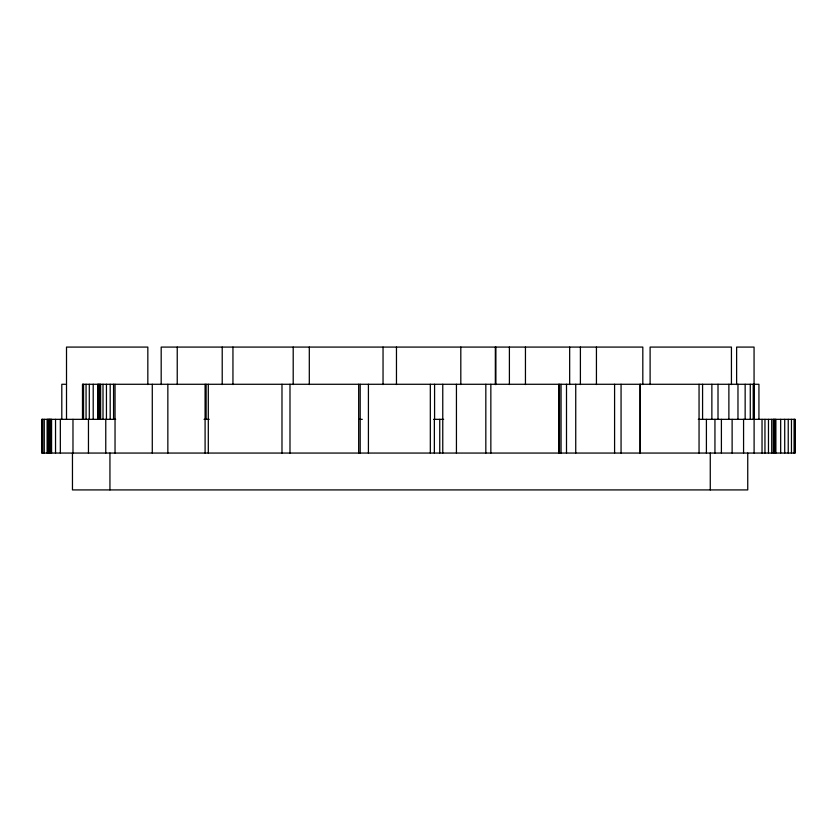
<?xml version="1.0" encoding="UTF-8"?>
<svg xmlns="http://www.w3.org/2000/svg" width="837" height="837" viewBox="0 0 837 837"><rect width="100%" height="100%" fill="white"/><g stroke="black" fill="none" stroke-linecap="round" stroke-linejoin="round"><path stroke-width="1.26" d="M65.422 384.277L61.802 384.277L61.802 419.316M115.673 419.337L41.85 419.337L41.85 453.058L795.15 453.058L795.15 419.337L698.299 419.337M204.04 419.337L209.219 419.337M359.387 419.337L362.295 419.337M433.587 419.337L443.641 419.337M794.773 419.337L794.773 453.058M794.072 419.337L794.072 453.058M791.457 419.337L791.457 453.058M788.234 419.337L788.234 453.058M784.719 419.337L784.719 453.058M780.67 419.337L780.67 453.058M775.878 419.337L775.878 453.058M775.282 419.337L775.282 453.058M774.581 419.337L774.581 453.058M773.901 419.337L773.901 453.058M773.357 419.337L773.357 453.058M771.724 419.337L771.724 453.058M768.471 419.337L768.471 453.058M764.955 419.337L764.955 453.058M762.036 419.337L762.036 453.058M758.939 419.316L758.939 384.277L82.486 384.277L82.486 419.316M754.106 419.337L754.106 453.058M754.064 419.452L754.064 347.083L736.623 347.083L736.623 384.56M753.865 384.277L753.865 419.316M753.216 384.277L753.216 419.316M750.276 384.277L750.276 419.316M747.744 453.058L747.744 489.917L72.463 489.917L72.463 453.058M745.15 384.277L745.15 419.316M743.57 419.337L743.57 453.058M737.972 384.277L737.972 419.316M732.124 419.337L732.124 453.058M731.433 384.56L731.433 347.083L650.108 347.083L650.108 384.56M728.881 384.277L728.881 419.316M721.4 419.337L721.4 453.058M718.01 384.277L718.01 419.316M714.944 419.337L714.944 453.058M711.868 384.277L711.868 419.316M710.268 453.058L710.268 489.917M706.407 419.337L706.407 453.058M702.578 384.277L702.578 419.316M699.052 384.277L699.052 453.058M642.816 384.56L642.816 347.083L161.185 347.083L161.185 384.56M640.274 384.277L640.274 453.058M640.054 384.277L640.054 453.058M621.064 384.277L621.064 453.058M614.588 384.277L614.588 453.058M596.436 347.083L596.436 384.56M580.397 347.083L580.397 384.56M575.741 384.277L575.741 453.058M569.662 347.083L569.662 384.56M566.503 384.277L566.503 453.058M561.052 384.277L561.052 453.058M559.524 384.277L559.524 453.058M558.718 384.277L558.718 453.058M525.448 347.083L525.448 384.56M509.398 347.083L509.398 384.56M495.891 347.083L495.891 384.56M495.337 347.083L495.337 384.56M490.848 384.277L490.848 453.058M485.826 384.277L485.826 453.058M460.81 347.083L460.81 384.56M456.437 384.277L456.437 453.058M442.763 384.277L442.763 453.058M439.749 419.337L439.749 453.058M434.581 384.277L434.581 419.316M434.361 419.337L434.361 453.058M430.323 384.277L430.323 453.058M396.466 347.083L396.466 384.56M383.043 347.083L383.043 384.56M368.416 384.277L368.416 453.058M360.192 384.277L360.192 453.058M358.665 384.277L358.665 453.058M309.303 347.083L309.303 384.56M293.201 347.083L293.201 384.56M289.989 384.277L289.989 453.058M281.985 384.277L281.985 453.058M232.948 347.083L232.948 384.56M222.213 347.083L222.213 384.56M208.298 384.277L208.298 453.058M206.122 384.277L206.122 419.316M205.086 384.277L205.096 453.058M177.235 347.083L177.235 384.56M167.85 384.277L167.85 453.058M152.282 384.277L152.282 453.058M147.835 384.56L147.835 347.083L66.51 347.083L66.51 419.452M115.035 384.277L115.035 453.058M113.56 384.277L113.56 419.316M110.191 384.277L110.191 419.316M109.94 453.058L109.94 489.917M106.445 384.277L106.445 419.316M105.765 419.337L105.765 453.058M103.003 384.277L103.003 419.316M100.628 384.277L100.628 419.316M99.917 384.277L99.917 419.316M99.122 384.277L99.122 419.316M98.358 384.277L98.358 419.316M97.762 384.277L97.762 419.316M93.21 384.277L93.21 419.316M89.297 384.277L89.297 419.316M88.46 419.337L88.46 453.058M86.065 384.277L86.065 419.316M83.554 384.277L83.554 419.316M82.737 384.277L82.727 419.316M72.976 419.337L72.976 453.058M60.337 419.337L60.337 453.058M55.535 419.337L55.535 453.058M51.57 419.337L51.57 453.058M51.036 419.337L51.036 453.058M50.429 419.337L50.429 453.058M49.854 419.337L49.854 453.058M49.414 419.337L49.414 453.058M48.964 419.337L48.964 453.058M48.358 419.337L48.358 453.058M47.719 419.337L47.719 453.058M47.123 419.337L47.123 453.058M44.256 419.337L44.256 453.058M42.75 419.337L42.75 453.058M42.08 419.337L42.049 453.058"/></g></svg>
